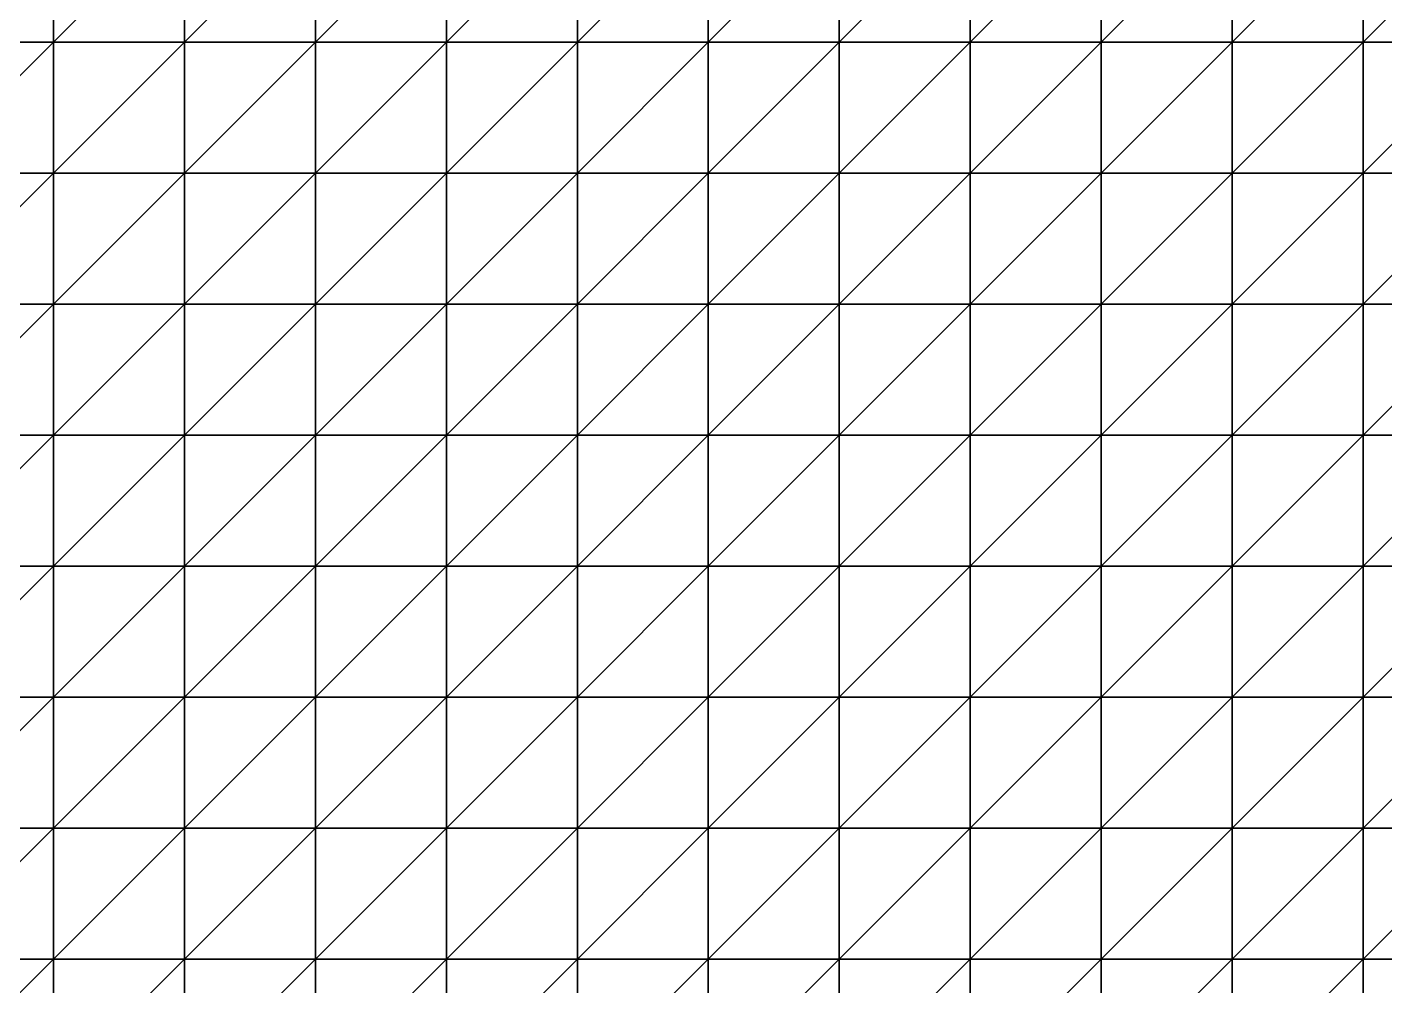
# Model space of a CAD drawing. Extents: x 292020 to 295740, y 4557680 to 4560040.
# Drawn here: x 292756 to 292963.3, y 4557855.9 to 4558002.3 of the extents above; entities that cross this region are included whole.
import ezdxf

# ---------------------------------------------------------------- set-up
doc = ezdxf.new("R2010")
doc.units = 0
doc.layers.add('RUN201_4_-_RUN201_NODOMAIN5_20X', color=7, linetype='CONTINUOUS')

msp = doc.modelspace()

# ---------------------------------------------------------------- linework, layer by layer
at = {"layer": 'RUN201_4_-_RUN201_NODOMAIN5_20X'}
for points in [[(292740, 4558020, 1840), (292740, 4558000, 1840), (292760, 4558020, 1840)], [(292760, 4558020, 1840), (292740, 4558000, 1840), (292760, 4558000, 1840)], [(292760, 4558020, 1920), (292740, 4558000, 1920), (292740, 4558020, 1920)], [(292760, 4558000, 1920), (292740, 4558000, 1920), (292760, 4558020, 1920)], [(292760, 4558020, 1840), (292760, 4558000, 1840), (292780, 4558020, 1840)], [(292780, 4558020, 1840), (292760, 4558000, 1840), (292780, 4558000, 1840)], [(292780, 4558020, 1920), (292760, 4558000, 1920), (292760, 4558020, 1920)], [(292780, 4558000, 1920), (292760, 4558000, 1920), (292780, 4558020, 1920)], [(292780, 4558020, 1840), (292780, 4558000, 1840), (292800, 4558020, 1840)], [(292800, 4558020, 1840), (292780, 4558000, 1840), (292800, 4558000, 1840)], [(292800, 4558020, 1920), (292780, 4558000, 1920), (292780, 4558020, 1920)], [(292800, 4558000, 1920), (292780, 4558000, 1920), (292800, 4558020, 1920)], [(292800, 4558020, 1840), (292800, 4558000, 1840), (292820, 4558020, 1840)], [(292820, 4558020, 1840), (292800, 4558000, 1840), (292820, 4558000, 1840)], [(292820, 4558020, 1920), (292800, 4558000, 1920), (292800, 4558020, 1920)], [(292820, 4558000, 1920), (292800, 4558000, 1920), (292820, 4558020, 1920)], [(292820, 4558020, 1840), (292820, 4558000, 1840), (292840, 4558020, 1840)], [(292840, 4558020, 1840), (292820, 4558000, 1840), (292840, 4558000, 1840)], [(292840, 4558020, 1920), (292820, 4558000, 1920), (292820, 4558020, 1920)], [(292840, 4558000, 1920), (292820, 4558000, 1920), (292840, 4558020, 1920)], [(292840, 4558020, 1840), (292840, 4558000, 1840), (292860, 4558020, 1840)], [(292860, 4558020, 1840), (292840, 4558000, 1840), (292860, 4558000, 1840)], [(292860, 4558020, 1920), (292840, 4558000, 1920), (292840, 4558020, 1920)], [(292860, 4558000, 1920), (292840, 4558000, 1920), (292860, 4558020, 1920)], [(292860, 4558020, 1840), (292860, 4558000, 1840), (292880, 4558020, 1840)], [(292880, 4558020, 1840), (292860, 4558000, 1840), (292880, 4558000, 1840)], [(292880, 4558020, 1920), (292860, 4558000, 1920), (292860, 4558020, 1920)], [(292880, 4558000, 1920), (292860, 4558000, 1920), (292880, 4558020, 1920)], [(292880, 4558020, 1840), (292880, 4558000, 1840), (292900, 4558020, 1840)], [(292900, 4558020, 1840), (292880, 4558000, 1840), (292900, 4558000, 1840)], [(292900, 4558020, 1920), (292880, 4558000, 1920), (292880, 4558020, 1920)], [(292900, 4558000, 1920), (292880, 4558000, 1920), (292900, 4558020, 1920)], [(292900, 4558000, 1840), (292900, 4558000, 1860), (292900, 4558020, 1840)], [(292900, 4558020, 1840), (292900, 4558000, 1860), (292900, 4558020, 1860)], [(292900, 4558020, 1860), (292900, 4558000, 1860), (292920, 4558020, 1860)], [(292920, 4558020, 1860), (292900, 4558000, 1860), (292920, 4558000, 1860)], [(292920, 4558020, 1920), (292900, 4558000, 1920), (292900, 4558020, 1920)], [(292920, 4558000, 1920), (292900, 4558000, 1920), (292920, 4558020, 1920)], [(292920, 4558020, 1860), (292920, 4558000, 1860), (292940, 4558020, 1860)], [(292940, 4558020, 1860), (292920, 4558000, 1860), (292940, 4558000, 1860)], [(292940, 4558020, 1920), (292920, 4558000, 1920), (292920, 4558020, 1920)], [(292940, 4558000, 1920), (292920, 4558000, 1920), (292940, 4558020, 1920)], [(292940, 4558020, 1860), (292940, 4558000, 1860), (292960, 4558020, 1860)], [(292960, 4558020, 1860), (292940, 4558000, 1860), (292960, 4558000, 1860)], [(292960, 4558020, 1920), (292940, 4558000, 1920), (292940, 4558020, 1920)], [(292960, 4558000, 1920), (292940, 4558000, 1920), (292960, 4558020, 1920)], [(292960, 4558020, 1860), (292960, 4558000, 1860), (292980, 4558020, 1860)], [(292980, 4558020, 1860), (292960, 4558000, 1860), (292980, 4558000, 1860)], [(292980, 4558020, 1920), (292960, 4558000, 1920), (292960, 4558020, 1920)], [(292980, 4558000, 1920), (292960, 4558000, 1920), (292980, 4558020, 1920)], [(292740, 4558000, 1820), (292740, 4557980, 1820), (292760, 4558000, 1820)], [(292760, 4558000, 1820), (292740, 4557980, 1820), (292760, 4557980, 1820)], [(292760, 4558000, 1820), (292740, 4558000, 1840), (292740, 4558000, 1820)], [(292760, 4558000, 1840), (292740, 4558000, 1840), (292760, 4558000, 1820)], [(292760, 4558000, 1920), (292740, 4557980, 1920), (292740, 4558000, 1920)], [(292760, 4557980, 1920), (292740, 4557980, 1920), (292760, 4558000, 1920)], [(292760, 4558000, 1820), (292760, 4557980, 1820), (292780, 4558000, 1820)], [(292780, 4558000, 1820), (292760, 4557980, 1820), (292780, 4557980, 1820)], [(292780, 4558000, 1820), (292760, 4558000, 1840), (292760, 4558000, 1820)], [(292780, 4558000, 1840), (292760, 4558000, 1840), (292780, 4558000, 1820)], [(292780, 4558000, 1920), (292760, 4557980, 1920), (292760, 4558000, 1920)], [(292780, 4557980, 1920), (292760, 4557980, 1920), (292780, 4558000, 1920)], [(292780, 4558000, 1820), (292780, 4557980, 1820), (292800, 4558000, 1820)], [(292800, 4558000, 1820), (292780, 4557980, 1820), (292800, 4557980, 1820)], [(292800, 4558000, 1820), (292780, 4558000, 1840), (292780, 4558000, 1820)], [(292800, 4558000, 1840), (292780, 4558000, 1840), (292800, 4558000, 1820)], [(292800, 4558000, 1920), (292780, 4557980, 1920), (292780, 4558000, 1920)], [(292800, 4557980, 1920), (292780, 4557980, 1920), (292800, 4558000, 1920)], [(292800, 4558000, 1820), (292800, 4557980, 1820), (292820, 4558000, 1820)], [(292820, 4558000, 1820), (292800, 4557980, 1820), (292820, 4557980, 1820)], [(292820, 4558000, 1820), (292800, 4558000, 1840), (292800, 4558000, 1820)], [(292820, 4558000, 1840), (292800, 4558000, 1840), (292820, 4558000, 1820)], [(292820, 4558000, 1920), (292800, 4557980, 1920), (292800, 4558000, 1920)], [(292820, 4557980, 1920), (292800, 4557980, 1920), (292820, 4558000, 1920)], [(292820, 4558000, 1820), (292820, 4557980, 1820), (292840, 4558000, 1820)], [(292840, 4558000, 1820), (292820, 4557980, 1820), (292840, 4557980, 1820)], [(292840, 4558000, 1820), (292820, 4558000, 1840), (292820, 4558000, 1820)], [(292840, 4558000, 1840), (292820, 4558000, 1840), (292840, 4558000, 1820)], [(292840, 4558000, 1920), (292820, 4557980, 1920), (292820, 4558000, 1920)], [(292840, 4557980, 1920), (292820, 4557980, 1920), (292840, 4558000, 1920)], [(292840, 4558000, 1820), (292840, 4557980, 1820), (292860, 4558000, 1820)], [(292860, 4558000, 1820), (292840, 4557980, 1820), (292860, 4557980, 1820)], [(292860, 4558000, 1820), (292840, 4558000, 1840), (292840, 4558000, 1820)], [(292860, 4558000, 1840), (292840, 4558000, 1840), (292860, 4558000, 1820)], [(292860, 4558000, 1920), (292840, 4557980, 1920), (292840, 4558000, 1920)], [(292860, 4557980, 1920), (292840, 4557980, 1920), (292860, 4558000, 1920)], [(292860, 4557980, 1820), (292860, 4557980, 1840), (292860, 4558000, 1820)], [(292860, 4558000, 1820), (292860, 4557980, 1840), (292860, 4558000, 1840)], [(292860, 4558000, 1840), (292860, 4557980, 1840), (292880, 4558000, 1840)], [(292880, 4558000, 1840), (292860, 4557980, 1840), (292880, 4557980, 1840)], [(292880, 4558000, 1920), (292860, 4557980, 1920), (292860, 4558000, 1920)], [(292880, 4557980, 1920), (292860, 4557980, 1920), (292880, 4558000, 1920)], [(292880, 4558000, 1840), (292880, 4557980, 1840), (292900, 4558000, 1840)], [(292900, 4558000, 1840), (292880, 4557980, 1840), (292900, 4557980, 1840)], [(292900, 4558000, 1920), (292880, 4557980, 1920), (292880, 4558000, 1920)], [(292900, 4557980, 1920), (292880, 4557980, 1920), (292900, 4558000, 1920)], [(292900, 4557980, 1840), (292900, 4557980, 1860), (292900, 4558000, 1840)], [(292900, 4558000, 1840), (292900, 4557980, 1860), (292900, 4558000, 1860)], [(292900, 4558000, 1860), (292900, 4557980, 1860), (292920, 4558000, 1860)], [(292920, 4558000, 1860), (292900, 4557980, 1860), (292920, 4557980, 1860)], [(292920, 4558000, 1920), (292900, 4557980, 1920), (292900, 4558000, 1920)], [(292920, 4557980, 1920), (292900, 4557980, 1920), (292920, 4558000, 1920)], [(292920, 4557980, 1860), (292920, 4557980, 1880), (292920, 4558000, 1860)], [(292920, 4558000, 1860), (292920, 4557980, 1880), (292920, 4558000, 1880)], [(292920, 4558000, 1860), (292920, 4558000, 1880), (292940, 4558000, 1860)], [(292940, 4558000, 1860), (292920, 4558000, 1880), (292940, 4558000, 1880)], [(292920, 4558000, 1880), (292920, 4557980, 1880), (292940, 4558000, 1880)], [(292940, 4558000, 1880), (292920, 4557980, 1880), (292940, 4557980, 1880)], [(292940, 4558000, 1920), (292920, 4557980, 1920), (292920, 4558000, 1920)], [(292940, 4557980, 1920), (292920, 4557980, 1920), (292940, 4558000, 1920)], [(292940, 4558000, 1860), (292940, 4558000, 1880), (292960, 4558000, 1860)], [(292960, 4558000, 1860), (292940, 4558000, 1880), (292960, 4558000, 1880)], [(292940, 4558000, 1880), (292940, 4557980, 1880), (292960, 4558000, 1880)], [(292960, 4558000, 1880), (292940, 4557980, 1880), (292960, 4557980, 1880)], [(292960, 4558000, 1920), (292940, 4557980, 1920), (292940, 4558000, 1920)], [(292960, 4557980, 1920), (292940, 4557980, 1920), (292960, 4558000, 1920)], [(292960, 4558000, 1860), (292960, 4558000, 1880), (292980, 4558000, 1860)], [(292980, 4558000, 1860), (292960, 4558000, 1880), (292980, 4558000, 1880)], [(292960, 4558000, 1880), (292960, 4557980, 1880), (292980, 4558000, 1880)], [(292980, 4558000, 1880), (292960, 4557980, 1880), (292980, 4557980, 1880)], [(292980, 4558000, 1920), (292960, 4557980, 1920), (292960, 4558000, 1920)], [(292980, 4557980, 1920), (292960, 4557980, 1920), (292980, 4558000, 1920)], [(292740, 4557980, 1820), (292740, 4557960, 1820), (292760, 4557980, 1820)], [(292760, 4557980, 1820), (292740, 4557960, 1820), (292760, 4557960, 1820)], [(292760, 4557980, 1920), (292740, 4557960, 1920), (292740, 4557980, 1920)], [(292760, 4557960, 1920), (292740, 4557960, 1920), (292760, 4557980, 1920)], [(292760, 4557980, 1800), (292760, 4557960, 1800), (292780, 4557980, 1800)], [(292780, 4557980, 1800), (292760, 4557960, 1800), (292780, 4557960, 1800)], [(292780, 4557980, 1800), (292760, 4557980, 1820), (292760, 4557980, 1800)], [(292780, 4557980, 1820), (292760, 4557980, 1820), (292780, 4557980, 1800)], [(292760, 4557980, 1800), (292760, 4557960, 1820), (292760, 4557960, 1800)], [(292760, 4557980, 1820), (292760, 4557960, 1820), (292760, 4557980, 1800)], [(292780, 4557980, 1920), (292760, 4557960, 1920), (292760, 4557980, 1920)], [(292780, 4557960, 1920), (292760, 4557960, 1920), (292780, 4557980, 1920)], [(292780, 4557980, 1800), (292780, 4557960, 1800), (292800, 4557980, 1800)], [(292800, 4557980, 1800), (292780, 4557960, 1800), (292800, 4557960, 1800)], [(292800, 4557980, 1800), (292780, 4557980, 1820), (292780, 4557980, 1800)], [(292800, 4557980, 1820), (292780, 4557980, 1820), (292800, 4557980, 1800)], [(292800, 4557980, 1920), (292780, 4557960, 1920), (292780, 4557980, 1920)], [(292800, 4557960, 1920), (292780, 4557960, 1920), (292800, 4557980, 1920)], [(292800, 4557980, 1800), (292800, 4557960, 1800), (292820, 4557980, 1800)], [(292820, 4557980, 1800), (292800, 4557960, 1800), (292820, 4557960, 1800)], [(292820, 4557980, 1800), (292800, 4557980, 1820), (292800, 4557980, 1800)], [(292820, 4557980, 1820), (292800, 4557980, 1820), (292820, 4557980, 1800)], [(292820, 4557980, 1920), (292800, 4557960, 1920), (292800, 4557980, 1920)], [(292820, 4557960, 1920), (292800, 4557960, 1920), (292820, 4557980, 1920)], [(292820, 4557980, 1800), (292820, 4557960, 1800), (292840, 4557980, 1800)], [(292840, 4557980, 1800), (292820, 4557960, 1800), (292840, 4557960, 1800)], [(292840, 4557980, 1800), (292820, 4557980, 1820), (292820, 4557980, 1800)], [(292840, 4557980, 1820), (292820, 4557980, 1820), (292840, 4557980, 1800)], [(292840, 4557980, 1920), (292820, 4557960, 1920), (292820, 4557980, 1920)], [(292840, 4557960, 1920), (292820, 4557960, 1920), (292840, 4557980, 1920)], [(292840, 4557980, 1800), (292840, 4557960, 1800), (292860, 4557980, 1800)], [(292860, 4557980, 1800), (292840, 4557960, 1800), (292860, 4557960, 1800)], [(292860, 4557980, 1800), (292840, 4557980, 1820), (292840, 4557980, 1800)], [(292860, 4557980, 1820), (292840, 4557980, 1820), (292860, 4557980, 1800)], [(292860, 4557980, 1920), (292840, 4557960, 1920), (292840, 4557980, 1920)], [(292860, 4557960, 1920), (292840, 4557960, 1920), (292860, 4557980, 1920)], [(292860, 4557960, 1800), (292860, 4557960, 1820), (292860, 4557980, 1800)], [(292860, 4557980, 1800), (292860, 4557960, 1820), (292860, 4557980, 1820)], [(292860, 4557980, 1820), (292860, 4557960, 1820), (292880, 4557980, 1820)], [(292880, 4557980, 1820), (292860, 4557960, 1820), (292880, 4557960, 1820)], [(292880, 4557980, 1820), (292860, 4557980, 1840), (292860, 4557980, 1820)], [(292880, 4557980, 1840), (292860, 4557980, 1840), (292880, 4557980, 1820)], [(292880, 4557980, 1920), (292860, 4557960, 1920), (292860, 4557980, 1920)], [(292880, 4557960, 1920), (292860, 4557960, 1920), (292880, 4557980, 1920)], [(292880, 4557960, 1820), (292880, 4557960, 1840), (292880, 4557980, 1820)], [(292880, 4557980, 1820), (292880, 4557960, 1840), (292880, 4557980, 1840)], [(292880, 4557980, 1840), (292880, 4557960, 1840), (292900, 4557980, 1840)], [(292900, 4557980, 1840), (292880, 4557960, 1840), (292900, 4557960, 1840)], [(292900, 4557980, 1920), (292880, 4557960, 1920), (292880, 4557980, 1920)], [(292900, 4557960, 1920), (292880, 4557960, 1920), (292900, 4557980, 1920)], [(292900, 4557960, 1840), (292900, 4557960, 1860), (292900, 4557980, 1840)], [(292900, 4557980, 1840), (292900, 4557960, 1860), (292900, 4557980, 1860)], [(292900, 4557980, 1860), (292900, 4557960, 1860), (292920, 4557980, 1860)], [(292920, 4557980, 1860), (292900, 4557960, 1860), (292920, 4557960, 1860)], [(292920, 4557980, 1920), (292900, 4557960, 1920), (292900, 4557980, 1920)], [(292920, 4557960, 1920), (292900, 4557960, 1920), (292920, 4557980, 1920)], [(292920, 4557960, 1860), (292920, 4557960, 1880), (292920, 4557980, 1860)], [(292920, 4557980, 1860), (292920, 4557960, 1880), (292920, 4557980, 1880)], [(292920, 4557980, 1880), (292920, 4557960, 1880), (292940, 4557980, 1880)], [(292940, 4557980, 1880), (292920, 4557960, 1880), (292940, 4557960, 1880)], [(292940, 4557980, 1920), (292920, 4557960, 1920), (292920, 4557980, 1920)], [(292940, 4557960, 1920), (292920, 4557960, 1920), (292940, 4557980, 1920)], [(292940, 4557960, 1880), (292940, 4557960, 1900), (292940, 4557980, 1880)], [(292940, 4557980, 1880), (292940, 4557960, 1900), (292940, 4557980, 1900)], [(292940, 4557980, 1880), (292940, 4557980, 1900), (292960, 4557980, 1880)], [(292960, 4557980, 1880), (292940, 4557980, 1900), (292960, 4557980, 1900)], [(292940, 4557980, 1900), (292940, 4557960, 1900), (292960, 4557980, 1900)], [(292960, 4557980, 1900), (292940, 4557960, 1900), (292960, 4557960, 1900)], [(292960, 4557980, 1920), (292940, 4557960, 1920), (292940, 4557980, 1920)], [(292960, 4557960, 1920), (292940, 4557960, 1920), (292960, 4557980, 1920)], [(292960, 4557980, 1880), (292960, 4557980, 1900), (292980, 4557980, 1880)], [(292980, 4557980, 1880), (292960, 4557980, 1900), (292980, 4557980, 1900)], [(292960, 4557980, 1900), (292960, 4557960, 1900), (292980, 4557980, 1900)], [(292980, 4557980, 1900), (292960, 4557960, 1900), (292980, 4557960, 1900)], [(292980, 4557980, 1920), (292960, 4557960, 1920), (292960, 4557980, 1920)], [(292980, 4557960, 1920), (292960, 4557960, 1920), (292980, 4557980, 1920)], [(292740, 4557960, 1820), (292740, 4557940, 1820), (292760, 4557960, 1820)], [(292760, 4557960, 1820), (292740, 4557940, 1820), (292760, 4557940, 1820)], [(292760, 4557960, 1920), (292740, 4557940, 1920), (292740, 4557960, 1920)], [(292760, 4557940, 1920), (292740, 4557940, 1920), (292760, 4557960, 1920)], [(292760, 4557960, 1800), (292760, 4557940, 1800), (292780, 4557960, 1800)], [(292780, 4557960, 1800), (292760, 4557940, 1800), (292780, 4557940, 1800)], [(292760, 4557960, 1800), (292760, 4557940, 1820), (292760, 4557940, 1800)], [(292760, 4557960, 1820), (292760, 4557940, 1820), (292760, 4557960, 1800)], [(292780, 4557960, 1920), (292760, 4557940, 1920), (292760, 4557960, 1920)], [(292780, 4557940, 1920), (292760, 4557940, 1920), (292780, 4557960, 1920)], [(292780, 4557960, 1780), (292780, 4557940, 1780), (292800, 4557960, 1780)], [(292800, 4557960, 1780), (292780, 4557940, 1780), (292800, 4557940, 1780)], [(292800, 4557960, 1780), (292780, 4557960, 1800), (292780, 4557960, 1780)], [(292800, 4557960, 1800), (292780, 4557960, 1800), (292800, 4557960, 1780)], [(292780, 4557960, 1780), (292780, 4557940, 1800), (292780, 4557940, 1780)], [(292780, 4557960, 1800), (292780, 4557940, 1800), (292780, 4557960, 1780)], [(292800, 4557960, 1920), (292780, 4557940, 1920), (292780, 4557960, 1920)], [(292800, 4557940, 1920), (292780, 4557940, 1920), (292800, 4557960, 1920)], [(292800, 4557960, 1780), (292800, 4557940, 1780), (292820, 4557960, 1780)], [(292820, 4557960, 1780), (292800, 4557940, 1780), (292820, 4557940, 1780)], [(292820, 4557960, 1780), (292800, 4557960, 1800), (292800, 4557960, 1780)], [(292820, 4557960, 1800), (292800, 4557960, 1800), (292820, 4557960, 1780)], [(292820, 4557960, 1920), (292800, 4557940, 1920), (292800, 4557960, 1920)], [(292820, 4557940, 1920), (292800, 4557940, 1920), (292820, 4557960, 1920)], [(292820, 4557960, 1780), (292820, 4557940, 1780), (292840, 4557960, 1780)], [(292840, 4557960, 1780), (292820, 4557940, 1780), (292840, 4557940, 1780)], [(292840, 4557960, 1780), (292820, 4557960, 1800), (292820, 4557960, 1780)], [(292840, 4557960, 1800), (292820, 4557960, 1800), (292840, 4557960, 1780)], [(292840, 4557960, 1920), (292820, 4557940, 1920), (292820, 4557960, 1920)], [(292840, 4557940, 1920), (292820, 4557940, 1920), (292840, 4557960, 1920)], [(292840, 4557960, 1780), (292840, 4557940, 1780), (292860, 4557960, 1780)], [(292860, 4557960, 1780), (292840, 4557940, 1780), (292860, 4557940, 1780)], [(292860, 4557960, 1780), (292840, 4557960, 1800), (292840, 4557960, 1780)], [(292860, 4557960, 1800), (292840, 4557960, 1800), (292860, 4557960, 1780)], [(292860, 4557960, 1920), (292840, 4557940, 1920), (292840, 4557960, 1920)], [(292860, 4557940, 1920), (292840, 4557940, 1920), (292860, 4557960, 1920)], [(292860, 4557940, 1780), (292860, 4557940, 1800), (292860, 4557960, 1780)], [(292860, 4557960, 1780), (292860, 4557940, 1800), (292860, 4557960, 1800)], [(292860, 4557960, 1800), (292860, 4557940, 1800), (292880, 4557960, 1800)], [(292880, 4557960, 1800), (292860, 4557940, 1800), (292880, 4557940, 1800)], [(292880, 4557960, 1800), (292860, 4557960, 1820), (292860, 4557960, 1800)], [(292880, 4557960, 1820), (292860, 4557960, 1820), (292880, 4557960, 1800)], [(292880, 4557960, 1920), (292860, 4557940, 1920), (292860, 4557960, 1920)], [(292880, 4557940, 1920), (292860, 4557940, 1920), (292880, 4557960, 1920)], [(292880, 4557940, 1800), (292880, 4557940, 1820), (292880, 4557960, 1800)], [(292880, 4557960, 1800), (292880, 4557940, 1820), (292880, 4557960, 1820)], [(292880, 4557960, 1820), (292880, 4557940, 1820), (292900, 4557960, 1820)], [(292900, 4557960, 1820), (292880, 4557940, 1820), (292900, 4557940, 1820)], [(292900, 4557960, 1820), (292880, 4557960, 1840), (292880, 4557960, 1820)], [(292900, 4557960, 1840), (292880, 4557960, 1840), (292900, 4557960, 1820)], [(292900, 4557960, 1920), (292880, 4557940, 1920), (292880, 4557960, 1920)], [(292900, 4557940, 1920), (292880, 4557940, 1920), (292900, 4557960, 1920)], [(292900, 4557940, 1820), (292900, 4557940, 1840), (292900, 4557960, 1820)], [(292900, 4557960, 1820), (292900, 4557940, 1840), (292900, 4557960, 1840)], [(292900, 4557960, 1840), (292900, 4557940, 1840), (292920, 4557960, 1840)], [(292920, 4557960, 1840), (292900, 4557940, 1840), (292920, 4557940, 1840)], [(292920, 4557960, 1840), (292900, 4557960, 1860), (292900, 4557960, 1840)], [(292920, 4557960, 1860), (292900, 4557960, 1860), (292920, 4557960, 1840)], [(292920, 4557960, 1920), (292900, 4557940, 1920), (292900, 4557960, 1920)], [(292920, 4557940, 1920), (292900, 4557940, 1920), (292920, 4557960, 1920)], [(292920, 4557940, 1840), (292920, 4557940, 1860), (292920, 4557960, 1840)], [(292920, 4557960, 1840), (292920, 4557940, 1860), (292920, 4557960, 1860)], [(292920, 4557960, 1860), (292920, 4557940, 1860), (292940, 4557960, 1860)], [(292940, 4557960, 1860), (292920, 4557940, 1860), (292940, 4557940, 1860)], [(292940, 4557960, 1860), (292920, 4557960, 1880), (292920, 4557960, 1860)], [(292940, 4557960, 1880), (292920, 4557960, 1880), (292940, 4557960, 1860)], [(292940, 4557960, 1920), (292920, 4557940, 1920), (292920, 4557960, 1920)], [(292940, 4557940, 1920), (292920, 4557940, 1920), (292940, 4557960, 1920)], [(292940, 4557940, 1860), (292940, 4557940, 1880), (292940, 4557960, 1860)], [(292940, 4557960, 1860), (292940, 4557940, 1880), (292940, 4557960, 1880)], [(292940, 4557960, 1880), (292940, 4557940, 1880), (292960, 4557960, 1880)], [(292960, 4557960, 1880), (292940, 4557940, 1880), (292960, 4557940, 1880)], [(292960, 4557960, 1880), (292940, 4557960, 1900), (292940, 4557960, 1880)], [(292960, 4557960, 1900), (292940, 4557960, 1900), (292960, 4557960, 1880)], [(292960, 4557960, 1940), (292940, 4557940, 1940), (292940, 4557960, 1940)], [(292960, 4557940, 1940), (292940, 4557940, 1940), (292960, 4557960, 1940)], [(292960, 4557960, 1920), (292940, 4557960, 1940), (292940, 4557960, 1920)], [(292960, 4557960, 1940), (292940, 4557960, 1940), (292960, 4557960, 1920)], [(292940, 4557960, 1920), (292940, 4557940, 1940), (292940, 4557940, 1920)], [(292940, 4557960, 1940), (292940, 4557940, 1940), (292940, 4557960, 1920)], [(292960, 4557940, 1880), (292960, 4557940, 1900), (292960, 4557960, 1880)], [(292960, 4557960, 1880), (292960, 4557940, 1900), (292960, 4557960, 1900)], [(292960, 4557960, 1900), (292960, 4557940, 1900), (292980, 4557960, 1900)], [(292980, 4557960, 1900), (292960, 4557940, 1900), (292980, 4557940, 1900)], [(292980, 4557960, 1940), (292960, 4557940, 1940), (292960, 4557960, 1940)], [(292980, 4557940, 1940), (292960, 4557940, 1940), (292980, 4557960, 1940)], [(292980, 4557960, 1920), (292960, 4557960, 1940), (292960, 4557960, 1920)], [(292980, 4557960, 1940), (292960, 4557960, 1940), (292980, 4557960, 1920)], [(292740, 4557940, 1820), (292740, 4557920, 1820), (292760, 4557940, 1820)], [(292760, 4557940, 1820), (292740, 4557920, 1820), (292760, 4557920, 1820)], [(292760, 4557940, 1920), (292740, 4557920, 1920), (292740, 4557940, 1920)], [(292760, 4557920, 1920), (292740, 4557920, 1920), (292760, 4557940, 1920)], [(292760, 4557940, 1800), (292760, 4557940, 1820), (292780, 4557940, 1800)], [(292780, 4557940, 1800), (292760, 4557940, 1820), (292780, 4557940, 1820)], [(292760, 4557940, 1820), (292760, 4557920, 1820), (292780, 4557940, 1820)], [(292780, 4557940, 1820), (292760, 4557920, 1820), (292780, 4557920, 1820)], [(292780, 4557940, 1920), (292760, 4557920, 1920), (292760, 4557940, 1920)], [(292780, 4557920, 1920), (292760, 4557920, 1920), (292780, 4557940, 1920)], [(292780, 4557940, 1780), (292780, 4557940, 1800), (292800, 4557940, 1780)], [(292800, 4557940, 1780), (292780, 4557940, 1800), (292800, 4557940, 1800)], [(292780, 4557940, 1800), (292780, 4557920, 1800), (292800, 4557940, 1800)], [(292800, 4557940, 1800), (292780, 4557920, 1800), (292800, 4557920, 1800)], [(292780, 4557940, 1800), (292780, 4557920, 1820), (292780, 4557920, 1800)], [(292780, 4557940, 1820), (292780, 4557920, 1820), (292780, 4557940, 1800)], [(292800, 4557940, 1920), (292780, 4557920, 1920), (292780, 4557940, 1920)], [(292800, 4557920, 1920), (292780, 4557920, 1920), (292800, 4557940, 1920)], [(292800, 4557940, 1780), (292800, 4557940, 1800), (292820, 4557940, 1780)], [(292820, 4557940, 1780), (292800, 4557940, 1800), (292820, 4557940, 1800)], [(292800, 4557940, 1800), (292800, 4557920, 1800), (292820, 4557940, 1800)], [(292820, 4557940, 1800), (292800, 4557920, 1800), (292820, 4557920, 1800)], [(292820, 4557940, 1920), (292800, 4557920, 1920), (292800, 4557940, 1920)], [(292820, 4557920, 1920), (292800, 4557920, 1920), (292820, 4557940, 1920)], [(292820, 4557940, 1780), (292820, 4557940, 1800), (292840, 4557940, 1780)], [(292840, 4557940, 1780), (292820, 4557940, 1800), (292840, 4557940, 1800)], [(292820, 4557940, 1800), (292820, 4557920, 1800), (292840, 4557940, 1800)], [(292840, 4557940, 1800), (292820, 4557920, 1800), (292840, 4557920, 1800)], [(292840, 4557940, 1920), (292820, 4557920, 1920), (292820, 4557940, 1920)], [(292840, 4557920, 1920), (292820, 4557920, 1920), (292840, 4557940, 1920)], [(292840, 4557940, 1780), (292840, 4557940, 1800), (292860, 4557940, 1780)], [(292860, 4557940, 1780), (292840, 4557940, 1800), (292860, 4557940, 1800)], [(292840, 4557940, 1800), (292840, 4557920, 1800), (292860, 4557940, 1800)], [(292860, 4557940, 1800), (292840, 4557920, 1800), (292860, 4557920, 1800)], [(292860, 4557940, 1920), (292840, 4557920, 1920), (292840, 4557940, 1920)], [(292860, 4557920, 1920), (292840, 4557920, 1920), (292860, 4557940, 1920)], [(292860, 4557920, 1800), (292860, 4557920, 1820), (292860, 4557940, 1800)], [(292860, 4557940, 1800), (292860, 4557920, 1820), (292860, 4557940, 1820)], [(292860, 4557940, 1800), (292860, 4557940, 1820), (292880, 4557940, 1800)], [(292880, 4557940, 1800), (292860, 4557940, 1820), (292880, 4557940, 1820)], [(292860, 4557940, 1820), (292860, 4557920, 1820), (292880, 4557940, 1820)], [(292880, 4557940, 1820), (292860, 4557920, 1820), (292880, 4557920, 1820)], [(292880, 4557940, 1920), (292860, 4557920, 1920), (292860, 4557940, 1920)], [(292880, 4557920, 1920), (292860, 4557920, 1920), (292880, 4557940, 1920)], [(292880, 4557920, 1820), (292880, 4557920, 1840), (292880, 4557940, 1820)], [(292880, 4557940, 1820), (292880, 4557920, 1840), (292880, 4557940, 1840)], [(292880, 4557940, 1820), (292880, 4557940, 1840), (292900, 4557940, 1820)], [(292900, 4557940, 1820), (292880, 4557940, 1840), (292900, 4557940, 1840)], [(292880, 4557940, 1840), (292880, 4557920, 1840), (292900, 4557940, 1840)], [(292900, 4557940, 1840), (292880, 4557920, 1840), (292900, 4557920, 1840)], [(292900, 4557940, 1920), (292880, 4557920, 1920), (292880, 4557940, 1920)], [(292900, 4557920, 1920), (292880, 4557920, 1920), (292900, 4557940, 1920)], [(292900, 4557920, 1840), (292900, 4557920, 1860), (292900, 4557940, 1840)], [(292900, 4557940, 1840), (292900, 4557920, 1860), (292900, 4557940, 1860)], [(292900, 4557940, 1840), (292900, 4557940, 1860), (292920, 4557940, 1840)], [(292920, 4557940, 1840), (292900, 4557940, 1860), (292920, 4557940, 1860)], [(292900, 4557940, 1860), (292900, 4557920, 1860), (292920, 4557940, 1860)], [(292920, 4557940, 1860), (292900, 4557920, 1860), (292920, 4557920, 1860)], [(292920, 4557940, 1920), (292900, 4557920, 1920), (292900, 4557940, 1920)], [(292920, 4557920, 1920), (292900, 4557920, 1920), (292920, 4557940, 1920)], [(292920, 4557920, 1860), (292920, 4557920, 1880), (292920, 4557940, 1860)], [(292920, 4557940, 1860), (292920, 4557920, 1880), (292920, 4557940, 1880)], [(292920, 4557940, 1860), (292920, 4557940, 1880), (292940, 4557940, 1860)], [(292940, 4557940, 1860), (292920, 4557940, 1880), (292940, 4557940, 1880)], [(292920, 4557940, 1880), (292920, 4557920, 1880), (292940, 4557940, 1880)], [(292940, 4557940, 1880), (292920, 4557920, 1880), (292940, 4557920, 1880)], [(292940, 4557940, 1940), (292920, 4557920, 1940), (292920, 4557940, 1940)], [(292940, 4557920, 1940), (292920, 4557920, 1940), (292940, 4557940, 1940)], [(292940, 4557940, 1920), (292920, 4557940, 1940), (292920, 4557940, 1920)], [(292940, 4557940, 1940), (292920, 4557940, 1940), (292940, 4557940, 1920)], [(292920, 4557940, 1920), (292920, 4557920, 1940), (292920, 4557920, 1920)], [(292920, 4557940, 1940), (292920, 4557920, 1940), (292920, 4557940, 1920)], [(292940, 4557920, 1880), (292940, 4557920, 1900), (292940, 4557940, 1880)], [(292940, 4557940, 1880), (292940, 4557920, 1900), (292940, 4557940, 1900)], [(292940, 4557940, 1880), (292940, 4557940, 1900), (292960, 4557940, 1880)], [(292960, 4557940, 1880), (292940, 4557940, 1900), (292960, 4557940, 1900)], [(292940, 4557940, 1900), (292940, 4557920, 1900), (292960, 4557940, 1900)], [(292960, 4557940, 1900), (292940, 4557920, 1900), (292960, 4557920, 1900)], [(292960, 4557940, 1940), (292940, 4557920, 1940), (292940, 4557940, 1940)], [(292960, 4557920, 1940), (292940, 4557920, 1940), (292960, 4557940, 1940)], [(292960, 4557920, 1900), (292960, 4557920, 1920), (292960, 4557940, 1900)], [(292960, 4557940, 1900), (292960, 4557920, 1920), (292960, 4557940, 1920)], [(292960, 4557940, 1900), (292960, 4557940, 1920), (292980, 4557940, 1900)], [(292980, 4557940, 1900), (292960, 4557940, 1920), (292980, 4557940, 1920)], [(292960, 4557940, 1920), (292960, 4557920, 1920), (292980, 4557940, 1920)], [(292980, 4557940, 1920), (292960, 4557920, 1920), (292980, 4557920, 1920)], [(292980, 4557940, 1940), (292960, 4557920, 1940), (292960, 4557940, 1940)], [(292980, 4557920, 1940), (292960, 4557920, 1940), (292980, 4557940, 1940)], [(292740, 4557920, 1820), (292740, 4557920, 1840), (292760, 4557920, 1820)], [(292760, 4557920, 1820), (292740, 4557920, 1840), (292760, 4557920, 1840)], [(292740, 4557920, 1840), (292740, 4557900, 1840), (292760, 4557920, 1840)], [(292760, 4557920, 1840), (292740, 4557900, 1840), (292760, 4557900, 1840)], [(292760, 4557920, 1920), (292740, 4557900, 1920), (292740, 4557920, 1920)], [(292760, 4557900, 1920), (292740, 4557900, 1920), (292760, 4557920, 1920)], [(292760, 4557920, 1820), (292760, 4557920, 1840), (292780, 4557920, 1820)], [(292780, 4557920, 1820), (292760, 4557920, 1840), (292780, 4557920, 1840)], [(292760, 4557920, 1840), (292760, 4557900, 1840), (292780, 4557920, 1840)], [(292780, 4557920, 1840), (292760, 4557900, 1840), (292780, 4557900, 1840)], [(292780, 4557920, 1920), (292760, 4557900, 1920), (292760, 4557920, 1920)], [(292780, 4557900, 1920), (292760, 4557900, 1920), (292780, 4557920, 1920)], [(292780, 4557920, 1800), (292780, 4557920, 1820), (292800, 4557920, 1800)], [(292800, 4557920, 1800), (292780, 4557920, 1820), (292800, 4557920, 1820)], [(292780, 4557920, 1820), (292780, 4557900, 1820), (292800, 4557920, 1820)], [(292800, 4557920, 1820), (292780, 4557900, 1820), (292800, 4557900, 1820)], [(292780, 4557920, 1820), (292780, 4557900, 1840), (292780, 4557900, 1820)], [(292780, 4557920, 1840), (292780, 4557900, 1840), (292780, 4557920, 1820)], [(292800, 4557920, 1920), (292780, 4557900, 1920), (292780, 4557920, 1920)], [(292800, 4557900, 1920), (292780, 4557900, 1920), (292800, 4557920, 1920)], [(292800, 4557920, 1800), (292800, 4557920, 1820), (292820, 4557920, 1800)], [(292820, 4557920, 1800), (292800, 4557920, 1820), (292820, 4557920, 1820)], [(292800, 4557920, 1820), (292800, 4557900, 1820), (292820, 4557920, 1820)], [(292820, 4557920, 1820), (292800, 4557900, 1820), (292820, 4557900, 1820)], [(292820, 4557920, 1920), (292800, 4557900, 1920), (292800, 4557920, 1920)], [(292820, 4557900, 1920), (292800, 4557900, 1920), (292820, 4557920, 1920)], [(292820, 4557920, 1800), (292820, 4557920, 1820), (292840, 4557920, 1800)], [(292840, 4557920, 1800), (292820, 4557920, 1820), (292840, 4557920, 1820)], [(292820, 4557920, 1820), (292820, 4557900, 1820), (292840, 4557920, 1820)], [(292840, 4557920, 1820), (292820, 4557900, 1820), (292840, 4557900, 1820)], [(292840, 4557920, 1920), (292820, 4557900, 1920), (292820, 4557920, 1920)], [(292840, 4557900, 1920), (292820, 4557900, 1920), (292840, 4557920, 1920)], [(292840, 4557920, 1800), (292840, 4557920, 1820), (292860, 4557920, 1800)], [(292860, 4557920, 1800), (292840, 4557920, 1820), (292860, 4557920, 1820)], [(292840, 4557920, 1820), (292840, 4557900, 1820), (292860, 4557920, 1820)], [(292860, 4557920, 1820), (292840, 4557900, 1820), (292860, 4557900, 1820)], [(292860, 4557920, 1920), (292840, 4557900, 1920), (292840, 4557920, 1920)], [(292860, 4557900, 1920), (292840, 4557900, 1920), (292860, 4557920, 1920)], [(292860, 4557920, 1820), (292860, 4557900, 1820), (292880, 4557920, 1820)], [(292880, 4557920, 1820), (292860, 4557900, 1820), (292880, 4557900, 1820)], [(292880, 4557920, 1920), (292860, 4557900, 1920), (292860, 4557920, 1920)], [(292880, 4557900, 1920), (292860, 4557900, 1920), (292880, 4557920, 1920)], [(292880, 4557900, 1820), (292880, 4557900, 1840), (292880, 4557920, 1820)], [(292880, 4557920, 1820), (292880, 4557900, 1840), (292880, 4557920, 1840)], [(292880, 4557920, 1840), (292880, 4557900, 1840), (292900, 4557920, 1840)], [(292900, 4557920, 1840), (292880, 4557900, 1840), (292900, 4557900, 1840)], [(292900, 4557920, 1940), (292880, 4557900, 1940), (292880, 4557920, 1940)], [(292900, 4557900, 1940), (292880, 4557900, 1940), (292900, 4557920, 1940)], [(292900, 4557920, 1920), (292880, 4557920, 1940), (292880, 4557920, 1920)], [(292900, 4557920, 1940), (292880, 4557920, 1940), (292900, 4557920, 1920)], [(292880, 4557920, 1920), (292880, 4557900, 1940), (292880, 4557900, 1920)], [(292880, 4557920, 1940), (292880, 4557900, 1940), (292880, 4557920, 1920)], [(292900, 4557900, 1840), (292900, 4557900, 1860), (292900, 4557920, 1840)], [(292900, 4557920, 1840), (292900, 4557900, 1860), (292900, 4557920, 1860)], [(292900, 4557920, 1860), (292900, 4557900, 1860), (292920, 4557920, 1860)], [(292920, 4557920, 1860), (292900, 4557900, 1860), (292920, 4557900, 1860)], [(292920, 4557920, 1940), (292900, 4557900, 1940), (292900, 4557920, 1940)], [(292920, 4557900, 1940), (292900, 4557900, 1940), (292920, 4557920, 1940)], [(292920, 4557920, 1920), (292900, 4557920, 1940), (292900, 4557920, 1920)], [(292920, 4557920, 1940), (292900, 4557920, 1940), (292920, 4557920, 1920)], [(292920, 4557900, 1860), (292920, 4557900, 1880), (292920, 4557920, 1860)], [(292920, 4557920, 1860), (292920, 4557900, 1880), (292920, 4557920, 1880)], [(292920, 4557920, 1880), (292920, 4557900, 1880), (292940, 4557920, 1880)], [(292940, 4557920, 1880), (292920, 4557900, 1880), (292940, 4557900, 1880)], [(292940, 4557920, 1940), (292920, 4557900, 1940), (292920, 4557920, 1940)], [(292940, 4557900, 1940), (292920, 4557900, 1940), (292940, 4557920, 1940)], [(292940, 4557900, 1880), (292940, 4557900, 1900), (292940, 4557920, 1880)], [(292940, 4557920, 1880), (292940, 4557900, 1900), (292940, 4557920, 1900)], [(292940, 4557920, 1900), (292940, 4557900, 1900), (292960, 4557920, 1900)], [(292960, 4557920, 1900), (292940, 4557900, 1900), (292960, 4557900, 1900)], [(292960, 4557920, 1940), (292940, 4557900, 1940), (292940, 4557920, 1940)], [(292960, 4557900, 1940), (292940, 4557900, 1940), (292960, 4557920, 1940)], [(292960, 4557900, 1900), (292960, 4557900, 1920), (292960, 4557920, 1900)], [(292960, 4557920, 1900), (292960, 4557900, 1920), (292960, 4557920, 1920)], [(292960, 4557920, 1920), (292960, 4557900, 1920), (292980, 4557920, 1920)], [(292980, 4557920, 1920), (292960, 4557900, 1920), (292980, 4557900, 1920)], [(292980, 4557920, 1940), (292960, 4557900, 1940), (292960, 4557920, 1940)], [(292980, 4557900, 1940), (292960, 4557900, 1940), (292980, 4557920, 1940)], [(292740, 4557900, 1840), (292740, 4557900, 1860), (292760, 4557900, 1840)], [(292760, 4557900, 1840), (292740, 4557900, 1860), (292760, 4557900, 1860)], [(292740, 4557900, 1860), (292740, 4557880, 1860), (292760, 4557900, 1860)], [(292760, 4557900, 1860), (292740, 4557880, 1860), (292760, 4557880, 1860)], [(292760, 4557900, 1920), (292740, 4557880, 1920), (292740, 4557900, 1920)], [(292760, 4557880, 1920), (292740, 4557880, 1920), (292760, 4557900, 1920)], [(292760, 4557900, 1840), (292760, 4557900, 1860), (292780, 4557900, 1840)], [(292780, 4557900, 1840), (292760, 4557900, 1860), (292780, 4557900, 1860)], [(292760, 4557900, 1860), (292760, 4557880, 1860), (292780, 4557900, 1860)], [(292780, 4557900, 1860), (292760, 4557880, 1860), (292780, 4557880, 1860)], [(292780, 4557900, 1920), (292760, 4557880, 1920), (292760, 4557900, 1920)], [(292780, 4557880, 1920), (292760, 4557880, 1920), (292780, 4557900, 1920)], [(292780, 4557900, 1820), (292780, 4557900, 1840), (292800, 4557900, 1820)], [(292800, 4557900, 1820), (292780, 4557900, 1840), (292800, 4557900, 1840)], [(292780, 4557900, 1840), (292780, 4557880, 1840), (292800, 4557900, 1840)], [(292800, 4557900, 1840), (292780, 4557880, 1840), (292800, 4557880, 1840)], [(292780, 4557900, 1840), (292780, 4557880, 1860), (292780, 4557880, 1840)], [(292780, 4557900, 1860), (292780, 4557880, 1860), (292780, 4557900, 1840)], [(292800, 4557900, 1920), (292780, 4557880, 1920), (292780, 4557900, 1920)], [(292800, 4557880, 1920), (292780, 4557880, 1920), (292800, 4557900, 1920)], [(292800, 4557900, 1820), (292800, 4557900, 1840), (292820, 4557900, 1820)], [(292820, 4557900, 1820), (292800, 4557900, 1840), (292820, 4557900, 1840)], [(292800, 4557900, 1840), (292800, 4557880, 1840), (292820, 4557900, 1840)], [(292820, 4557900, 1840), (292800, 4557880, 1840), (292820, 4557880, 1840)], [(292820, 4557900, 1920), (292800, 4557880, 1920), (292800, 4557900, 1920)], [(292820, 4557880, 1920), (292800, 4557880, 1920), (292820, 4557900, 1920)], [(292820, 4557900, 1820), (292820, 4557900, 1840), (292840, 4557900, 1820)], [(292840, 4557900, 1820), (292820, 4557900, 1840), (292840, 4557900, 1840)], [(292820, 4557900, 1840), (292820, 4557880, 1840), (292840, 4557900, 1840)], [(292840, 4557900, 1840), (292820, 4557880, 1840), (292840, 4557880, 1840)], [(292840, 4557900, 1920), (292820, 4557880, 1920), (292820, 4557900, 1920)], [(292840, 4557880, 1920), (292820, 4557880, 1920), (292840, 4557900, 1920)], [(292840, 4557900, 1820), (292840, 4557900, 1840), (292860, 4557900, 1820)], [(292860, 4557900, 1820), (292840, 4557900, 1840), (292860, 4557900, 1840)], [(292840, 4557900, 1840), (292840, 4557880, 1840), (292860, 4557900, 1840)], [(292860, 4557900, 1840), (292840, 4557880, 1840), (292860, 4557880, 1840)], [(292860, 4557900, 1920), (292840, 4557880, 1920), (292840, 4557900, 1920)], [(292860, 4557880, 1920), (292840, 4557880, 1920), (292860, 4557900, 1920)], [(292860, 4557900, 1820), (292860, 4557900, 1840), (292880, 4557900, 1820)], [(292880, 4557900, 1820), (292860, 4557900, 1840), (292880, 4557900, 1840)], [(292860, 4557900, 1840), (292860, 4557880, 1840), (292880, 4557900, 1840)], [(292880, 4557900, 1840), (292860, 4557880, 1840), (292880, 4557880, 1840)], [(292880, 4557900, 1940), (292860, 4557880, 1940), (292860, 4557900, 1940)], [(292880, 4557880, 1940), (292860, 4557880, 1940), (292880, 4557900, 1940)], [(292880, 4557900, 1920), (292860, 4557900, 1940), (292860, 4557900, 1920)], [(292880, 4557900, 1940), (292860, 4557900, 1940), (292880, 4557900, 1920)], [(292860, 4557900, 1920), (292860, 4557880, 1940), (292860, 4557880, 1920)], [(292860, 4557900, 1940), (292860, 4557880, 1940), (292860, 4557900, 1920)], [(292880, 4557900, 1840), (292880, 4557880, 1840), (292900, 4557900, 1840)], [(292900, 4557900, 1840), (292880, 4557880, 1840), (292900, 4557880, 1840)], [(292900, 4557900, 1940), (292880, 4557880, 1940), (292880, 4557900, 1940)], [(292900, 4557880, 1940), (292880, 4557880, 1940), (292900, 4557900, 1940)], [(292900, 4557880, 1840), (292900, 4557880, 1860), (292900, 4557900, 1840)], [(292900, 4557900, 1840), (292900, 4557880, 1860), (292900, 4557900, 1860)], [(292900, 4557900, 1860), (292900, 4557880, 1860), (292920, 4557900, 1860)], [(292920, 4557900, 1860), (292900, 4557880, 1860), (292920, 4557880, 1860)], [(292920, 4557900, 1940), (292900, 4557880, 1940), (292900, 4557900, 1940)], [(292920, 4557880, 1940), (292900, 4557880, 1940), (292920, 4557900, 1940)], [(292920, 4557880, 1860), (292920, 4557880, 1880), (292920, 4557900, 1860)], [(292920, 4557900, 1860), (292920, 4557880, 1880), (292920, 4557900, 1880)], [(292920, 4557900, 1880), (292920, 4557880, 1880), (292940, 4557900, 1880)], [(292940, 4557900, 1880), (292920, 4557880, 1880), (292940, 4557880, 1880)], [(292940, 4557900, 1940), (292920, 4557880, 1940), (292920, 4557900, 1940)], [(292940, 4557880, 1940), (292920, 4557880, 1940), (292940, 4557900, 1940)], [(292940, 4557880, 1880), (292940, 4557880, 1900), (292940, 4557900, 1880)], [(292940, 4557900, 1880), (292940, 4557880, 1900), (292940, 4557900, 1900)], [(292940, 4557900, 1900), (292940, 4557880, 1900), (292960, 4557900, 1900)], [(292960, 4557900, 1900), (292940, 4557880, 1900), (292960, 4557880, 1900)], [(292960, 4557900, 1940), (292940, 4557880, 1940), (292940, 4557900, 1940)], [(292960, 4557880, 1940), (292940, 4557880, 1940), (292960, 4557900, 1940)], [(292960, 4557880, 1900), (292960, 4557880, 1920), (292960, 4557900, 1900)], [(292960, 4557900, 1900), (292960, 4557880, 1920), (292960, 4557900, 1920)], [(292960, 4557900, 1920), (292960, 4557880, 1920), (292980, 4557900, 1920)], [(292980, 4557900, 1920), (292960, 4557880, 1920), (292980, 4557880, 1920)], [(292980, 4557900, 1940), (292960, 4557880, 1940), (292960, 4557900, 1940)], [(292980, 4557880, 1940), (292960, 4557880, 1940), (292980, 4557900, 1940)], [(292740, 4557880, 1860), (292740, 4557860, 1860), (292760, 4557880, 1860)], [(292760, 4557880, 1860), (292740, 4557860, 1860), (292760, 4557860, 1860)], [(292760, 4557880, 1920), (292740, 4557860, 1920), (292740, 4557880, 1920)], [(292760, 4557860, 1920), (292740, 4557860, 1920), (292760, 4557880, 1920)], [(292760, 4557880, 1860), (292760, 4557860, 1860), (292780, 4557880, 1860)], [(292780, 4557880, 1860), (292760, 4557860, 1860), (292780, 4557860, 1860)], [(292780, 4557880, 1920), (292760, 4557860, 1920), (292760, 4557880, 1920)], [(292780, 4557860, 1920), (292760, 4557860, 1920), (292780, 4557880, 1920)], [(292780, 4557880, 1840), (292780, 4557880, 1860), (292800, 4557880, 1840)], [(292800, 4557880, 1840), (292780, 4557880, 1860), (292800, 4557880, 1860)], [(292780, 4557880, 1860), (292780, 4557860, 1860), (292800, 4557880, 1860)], [(292800, 4557880, 1860), (292780, 4557860, 1860), (292800, 4557860, 1860)], [(292800, 4557880, 1920), (292780, 4557860, 1920), (292780, 4557880, 1920)], [(292800, 4557860, 1920), (292780, 4557860, 1920), (292800, 4557880, 1920)], [(292800, 4557880, 1840), (292800, 4557880, 1860), (292820, 4557880, 1840)], [(292820, 4557880, 1840), (292800, 4557880, 1860), (292820, 4557880, 1860)], [(292800, 4557880, 1860), (292800, 4557860, 1860), (292820, 4557880, 1860)], [(292820, 4557880, 1860), (292800, 4557860, 1860), (292820, 4557860, 1860)], [(292820, 4557880, 1920), (292800, 4557860, 1920), (292800, 4557880, 1920)], [(292820, 4557860, 1920), (292800, 4557860, 1920), (292820, 4557880, 1920)], [(292820, 4557880, 1840), (292820, 4557880, 1860), (292840, 4557880, 1840)], [(292840, 4557880, 1840), (292820, 4557880, 1860), (292840, 4557880, 1860)], [(292820, 4557880, 1860), (292820, 4557860, 1860), (292840, 4557880, 1860)], [(292840, 4557880, 1860), (292820, 4557860, 1860), (292840, 4557860, 1860)], [(292840, 4557880, 1920), (292820, 4557860, 1920), (292820, 4557880, 1920)], [(292840, 4557860, 1920), (292820, 4557860, 1920), (292840, 4557880, 1920)], [(292840, 4557880, 1840), (292840, 4557880, 1860), (292860, 4557880, 1840)], [(292860, 4557880, 1840), (292840, 4557880, 1860), (292860, 4557880, 1860)], [(292840, 4557880, 1860), (292840, 4557860, 1860), (292860, 4557880, 1860)], [(292860, 4557880, 1860), (292840, 4557860, 1860), (292860, 4557860, 1860)], [(292860, 4557880, 1940), (292840, 4557860, 1940), (292840, 4557880, 1940)], [(292860, 4557860, 1940), (292840, 4557860, 1940), (292860, 4557880, 1940)], [(292860, 4557880, 1920), (292840, 4557880, 1940), (292840, 4557880, 1920)], [(292860, 4557880, 1940), (292840, 4557880, 1940), (292860, 4557880, 1920)], [(292840, 4557880, 1920), (292840, 4557860, 1940), (292840, 4557860, 1920)], [(292840, 4557880, 1940), (292840, 4557860, 1940), (292840, 4557880, 1920)], [(292860, 4557880, 1840), (292860, 4557880, 1860), (292880, 4557880, 1840)], [(292880, 4557880, 1840), (292860, 4557880, 1860), (292880, 4557880, 1860)], [(292860, 4557880, 1860), (292860, 4557860, 1860), (292880, 4557880, 1860)], [(292880, 4557880, 1860), (292860, 4557860, 1860), (292880, 4557860, 1860)], [(292880, 4557880, 1940), (292860, 4557860, 1940), (292860, 4557880, 1940)], [(292880, 4557860, 1940), (292860, 4557860, 1940), (292880, 4557880, 1940)], [(292880, 4557880, 1840), (292880, 4557880, 1860), (292900, 4557880, 1840)], [(292900, 4557880, 1840), (292880, 4557880, 1860), (292900, 4557880, 1860)], [(292880, 4557880, 1860), (292880, 4557860, 1860), (292900, 4557880, 1860)], [(292900, 4557880, 1860), (292880, 4557860, 1860), (292900, 4557860, 1860)], [(292900, 4557880, 1940), (292880, 4557860, 1940), (292880, 4557880, 1940)], [(292900, 4557860, 1940), (292880, 4557860, 1940), (292900, 4557880, 1940)], [(292900, 4557880, 1860), (292900, 4557860, 1860), (292920, 4557880, 1860)], [(292920, 4557880, 1860), (292900, 4557860, 1860), (292920, 4557860, 1860)], [(292920, 4557880, 1940), (292900, 4557860, 1940), (292900, 4557880, 1940)], [(292920, 4557860, 1940), (292900, 4557860, 1940), (292920, 4557880, 1940)], [(292920, 4557860, 1860), (292920, 4557860, 1880), (292920, 4557880, 1860)], [(292920, 4557880, 1860), (292920, 4557860, 1880), (292920, 4557880, 1880)], [(292920, 4557880, 1880), (292920, 4557860, 1880), (292940, 4557880, 1880)], [(292940, 4557880, 1880), (292920, 4557860, 1880), (292940, 4557860, 1880)], [(292940, 4557880, 1940), (292920, 4557860, 1940), (292920, 4557880, 1940)], [(292940, 4557860, 1940), (292920, 4557860, 1940), (292940, 4557880, 1940)], [(292940, 4557860, 1880), (292940, 4557860, 1900), (292940, 4557880, 1880)], [(292940, 4557880, 1880), (292940, 4557860, 1900), (292940, 4557880, 1900)], [(292940, 4557880, 1900), (292940, 4557860, 1900), (292960, 4557880, 1900)], [(292960, 4557880, 1900), (292940, 4557860, 1900), (292960, 4557860, 1900)], [(292960, 4557880, 1940), (292940, 4557860, 1940), (292940, 4557880, 1940)], [(292960, 4557860, 1940), (292940, 4557860, 1940), (292960, 4557880, 1940)], [(292960, 4557860, 1900), (292960, 4557860, 1920), (292960, 4557880, 1900)], [(292960, 4557880, 1900), (292960, 4557860, 1920), (292960, 4557880, 1920)], [(292960, 4557880, 1920), (292960, 4557860, 1920), (292980, 4557880, 1920)], [(292980, 4557880, 1920), (292960, 4557860, 1920), (292980, 4557860, 1920)], [(292980, 4557880, 1940), (292960, 4557860, 1940), (292960, 4557880, 1940)], [(292980, 4557860, 1940), (292960, 4557860, 1940), (292980, 4557880, 1940)], [(292740, 4557860, 1860), (292740, 4557840, 1860), (292760, 4557860, 1860)], [(292760, 4557860, 1860), (292740, 4557840, 1860), (292760, 4557840, 1860)], [(292760, 4557860, 1920), (292740, 4557840, 1920), (292740, 4557860, 1920)], [(292760, 4557840, 1920), (292740, 4557840, 1920), (292760, 4557860, 1920)], [(292760, 4557860, 1860), (292760, 4557840, 1860), (292780, 4557860, 1860)], [(292780, 4557860, 1860), (292760, 4557840, 1860), (292780, 4557840, 1860)], [(292780, 4557860, 1920), (292760, 4557840, 1920), (292760, 4557860, 1920)], [(292780, 4557840, 1920), (292760, 4557840, 1920), (292780, 4557860, 1920)], [(292780, 4557860, 1860), (292780, 4557840, 1860), (292800, 4557860, 1860)], [(292800, 4557860, 1860), (292780, 4557840, 1860), (292800, 4557840, 1860)], [(292800, 4557860, 1920), (292780, 4557840, 1920), (292780, 4557860, 1920)], [(292800, 4557840, 1920), (292780, 4557840, 1920), (292800, 4557860, 1920)], [(292800, 4557860, 1860), (292800, 4557840, 1860), (292820, 4557860, 1860)], [(292820, 4557860, 1860), (292800, 4557840, 1860), (292820, 4557840, 1860)], [(292820, 4557860, 1920), (292800, 4557840, 1920), (292800, 4557860, 1920)], [(292820, 4557840, 1920), (292800, 4557840, 1920), (292820, 4557860, 1920)], [(292820, 4557860, 1860), (292820, 4557840, 1860), (292840, 4557860, 1860)], [(292840, 4557860, 1860), (292820, 4557840, 1860), (292840, 4557840, 1860)], [(292840, 4557860, 1920), (292820, 4557840, 1920), (292820, 4557860, 1920)], [(292840, 4557840, 1920), (292820, 4557840, 1920), (292840, 4557860, 1920)], [(292840, 4557860, 1860), (292840, 4557840, 1860), (292860, 4557860, 1860)], [(292860, 4557860, 1860), (292840, 4557840, 1860), (292860, 4557840, 1860)], [(292860, 4557860, 1940), (292840, 4557840, 1940), (292840, 4557860, 1940)], [(292860, 4557840, 1940), (292840, 4557840, 1940), (292860, 4557860, 1940)], [(292840, 4557860, 1920), (292840, 4557840, 1940), (292840, 4557840, 1920)], [(292840, 4557860, 1940), (292840, 4557840, 1940), (292840, 4557860, 1920)], [(292860, 4557860, 1860), (292860, 4557840, 1860), (292880, 4557860, 1860)], [(292880, 4557860, 1860), (292860, 4557840, 1860), (292880, 4557840, 1860)], [(292880, 4557860, 1940), (292860, 4557840, 1940), (292860, 4557860, 1940)], [(292880, 4557840, 1940), (292860, 4557840, 1940), (292880, 4557860, 1940)], [(292880, 4557860, 1860), (292880, 4557840, 1860), (292900, 4557860, 1860)], [(292900, 4557860, 1860), (292880, 4557840, 1860), (292900, 4557840, 1860)], [(292900, 4557860, 1940), (292880, 4557840, 1940), (292880, 4557860, 1940)], [(292900, 4557840, 1940), (292880, 4557840, 1940), (292900, 4557860, 1940)], [(292900, 4557840, 1860), (292900, 4557840, 1880), (292900, 4557860, 1860)], [(292900, 4557860, 1860), (292900, 4557840, 1880), (292900, 4557860, 1880)], [(292900, 4557860, 1860), (292900, 4557860, 1880), (292920, 4557860, 1860)], [(292920, 4557860, 1860), (292900, 4557860, 1880), (292920, 4557860, 1880)], [(292900, 4557860, 1880), (292900, 4557840, 1880), (292920, 4557860, 1880)], [(292920, 4557860, 1880), (292900, 4557840, 1880), (292920, 4557840, 1880)], [(292920, 4557860, 1940), (292900, 4557840, 1940), (292900, 4557860, 1940)], [(292920, 4557840, 1940), (292900, 4557840, 1940), (292920, 4557860, 1940)], [(292920, 4557840, 1880), (292920, 4557840, 1900), (292920, 4557860, 1880)], [(292920, 4557860, 1880), (292920, 4557840, 1900), (292920, 4557860, 1900)], [(292920, 4557860, 1880), (292920, 4557860, 1900), (292940, 4557860, 1880)], [(292940, 4557860, 1880), (292920, 4557860, 1900), (292940, 4557860, 1900)], [(292920, 4557860, 1900), (292920, 4557840, 1900), (292940, 4557860, 1900)], [(292940, 4557860, 1900), (292920, 4557840, 1900), (292940, 4557840, 1900)], [(292940, 4557860, 1940), (292920, 4557840, 1940), (292920, 4557860, 1940)], [(292940, 4557840, 1940), (292920, 4557840, 1940), (292940, 4557860, 1940)], [(292940, 4557840, 1900), (292940, 4557840, 1920), (292940, 4557860, 1900)], [(292940, 4557860, 1900), (292940, 4557840, 1920), (292940, 4557860, 1920)], [(292940, 4557860, 1900), (292940, 4557860, 1920), (292960, 4557860, 1900)], [(292960, 4557860, 1900), (292940, 4557860, 1920), (292960, 4557860, 1920)], [(292940, 4557860, 1920), (292940, 4557840, 1920), (292960, 4557860, 1920)], [(292960, 4557860, 1920), (292940, 4557840, 1920), (292960, 4557840, 1920)], [(292960, 4557860, 1940), (292940, 4557840, 1940), (292940, 4557860, 1940)], [(292960, 4557840, 1940), (292940, 4557840, 1940), (292960, 4557860, 1940)], [(292960, 4557840, 1920), (292960, 4557840, 1940), (292960, 4557860, 1920)], [(292960, 4557860, 1920), (292960, 4557840, 1940), (292960, 4557860, 1940)], [(292960, 4557860, 1920), (292960, 4557860, 1940), (292980, 4557860, 1920)], [(292980, 4557860, 1920), (292960, 4557860, 1940), (292980, 4557860, 1940)]]:
    msp.add_3dface(points, dxfattribs=at)

doc.saveas('drawing.dxf')
